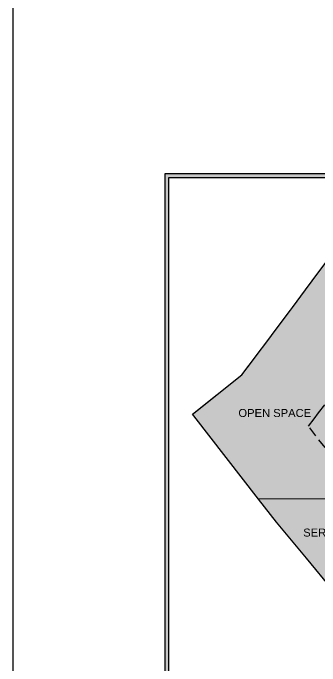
# Model space of a CAD drawing. Header units: millimetres. Extents: x 27623999 to 27796457, y -7151913 to -6809112.
# Drawn here: x 27623999 to 27662326, y -6981080 to -6899550 of the extents above; entities that cross this region are included whole.
import ezdxf

# ---------------------------------------------------------------- set-up
doc = ezdxf.new("R2010")
doc.units = ezdxf.units.MM
doc.header["$LTSCALE"] = 500
doc.header["$MEASUREMENT"] = 0
doc.linetypes.add('1', pattern=[0])
doc.linetypes.add('DASHED', pattern=[0.75, 0.5, -0.25])
doc.layers.get('0').update_dxf_attribs({"color": 250, "linetype": '1'})
for name, color, linetype in [('.', 7, 'Continuous'), ('ABA_01_margin', 8, 'DASHED'), ('ABA_01_plot boundary', 7, 'Continuous')]:
    doc.layers.add(name, color=color, linetype=linetype)
doc.layers.add('ABA_02_wall', color=7, linetype='Continuous', lineweight=30)
doc.layers.add('ABA_05_are carpet rera', color=6, linetype='Continuous', lineweight=30, plot=False)
doc.styles.add('ADP6', font='arial.ttf')

# ---------------------------------------------------------------- blocks, each defined once
blk = doc.blocks.new('zw$FF33')
at = {"layer": '.', "true_color": 0xe0ecde}
h = blk.add_hatch(color=254, dxfattribs=at)
h.dxf.hatch_style = 1
h.paths.add_polyline_path([(8340, -10470), (123, 98), (6300, 5019), (7484, 6588), (8460, 7886), (10830, 11045), (12368, 13097), (12597, 13400), (14249, 15614), (15912, 17848), (17732, 20264), (19413, 22494), (21317, 25041), (23428, 27805), (23679, 28084), (23679, -10470)])
at = {"lineweight": 5, "true_color": 0xe6dcd4}
h = blk.add_hatch(color=254, dxfattribs=at)
h.dxf.hatch_style = 1
h.paths.add_polyline_path([(8340, -10470), (23679, -10470), (23679, -29245), (21941, -27019), (17642, -21904), (14344, -17876), (10596, -13391), (8382, -10523)])
at = {"color": 72, "lineweight": 5}
blk.add_lwpolyline([(8340, -10470), (123, 98), (6300, 5019), (7484, 6588), (8460, 7886), (10830, 11045), (12368, 13097), (12597, 13400), (14249, 15614), (15912, 17848), (17732, 20264), (19413, 22494), (21317, 25041), (23428, 27805), (23679, 28084), (23679, -10470)], close=True, dxfattribs=at)
at = {"color": 33, "lineweight": 5}
blk.add_lwpolyline([(8340, -10470), (23679, -10470), (23679, -29245), (21941, -27019), (17642, -21904), (14344, -17876), (10596, -13391), (8382, -10523)], close=True, dxfattribs=at)
at = {"layer": 'ABA_02_wall', "char_height": 1000, "attachment_point": 1, "style": 'ADP6'}
for s, insert in [('OPEN SPACE', (5856, 742, 0)), ('SERVICES', (13951, -14193, 0))]:
    blk.add_mtext(s, dxfattribs=dict(at, insert=insert))
blk = doc.blocks.new('REFD')
at = {"layer": 'ABA_01_margin', "ltscale": 5}
blk.add_lwpolyline([(512487, -103851), (514698, -101284), (515743, -101787), (516612, -102203), (518091, -102911)], dxfattribs=at)
at = {"layer": 'ABA_01_plot boundary'}
blk.add_lwpolyline([(495212, -108305), (498510, -104278), (502169, -99720), (504544, -96983), (513143, -87001), (513329, -86793), (513437, -86884), (519371, -91880), (520288, -92322), (521143, -92731), (522607, -93432), (523633, -93918), (526172, -95132), (528487, -96237), (528829, -96401), (531326, -97584), (533843, -98774), (536570, -100083)], dxfattribs=at)
blk = doc.blocks.new('zw$8DE9')
at = {"true_color": 0xffffff, "transparency": 33554687}
h = blk.add_hatch(color=7, dxfattribs=at)
h.dxf.hatch_style = 1
h.paths.add_polyline_path([(-67021, 47337), (0, 47337), (0, 0), (-67021, 0)])
h.paths.add_polyline_path([(-66782, 47098), (-239, 47098), (-239, 3426), (-66782, 3426)], flags=16)
at = {"layer": 'ABA_02_wall'}
for points in [[(-67021, 47337), (0, 47337), (0, 0), (-67021, 0)], [(-66782, 47098), (-239, 47098), (-239, 239), (-66782, 239)]]:
    blk.add_lwpolyline(points, close=True, dxfattribs=at)

msp = doc.modelspace()

# ---------------------------------------------------------------- block references
at = {"color": 6, "lineweight": 50, "rotation": 360}
msp.add_blockref('zw$FF33', (27646287, -6949733), dxfattribs=at)

# ---------------------------------------------------------------- next in the draw order: block references
at = {"layer": 'ABA_02_wall', "rotation": 78.63285323614126}
msp.add_blockref('REFD', (27460145, -7435788), dxfattribs=at)

# ---------------------------------------------------------------- next in the draw order: linework, layer by layer
at = {"layer": 'ABA_05_are carpet rera', "color": 1}
msp.add_lwpolyline([(27623999, -6809112), (27796457, -6809112), (27796457, -7151913), (27623999, -7151913)], close=True, dxfattribs=at)

# ---------------------------------------------------------------- next in the draw order: block references
at = {"layer": 'ABA_02_wall', "xscale": 1.958035590856184, "yscale": 1.958035590856184, "zscale": 1.958035590856184}
msp.add_blockref('zw$8DE9', (27774231, -7012284), dxfattribs=at)

doc.saveas('drawing.dxf')
